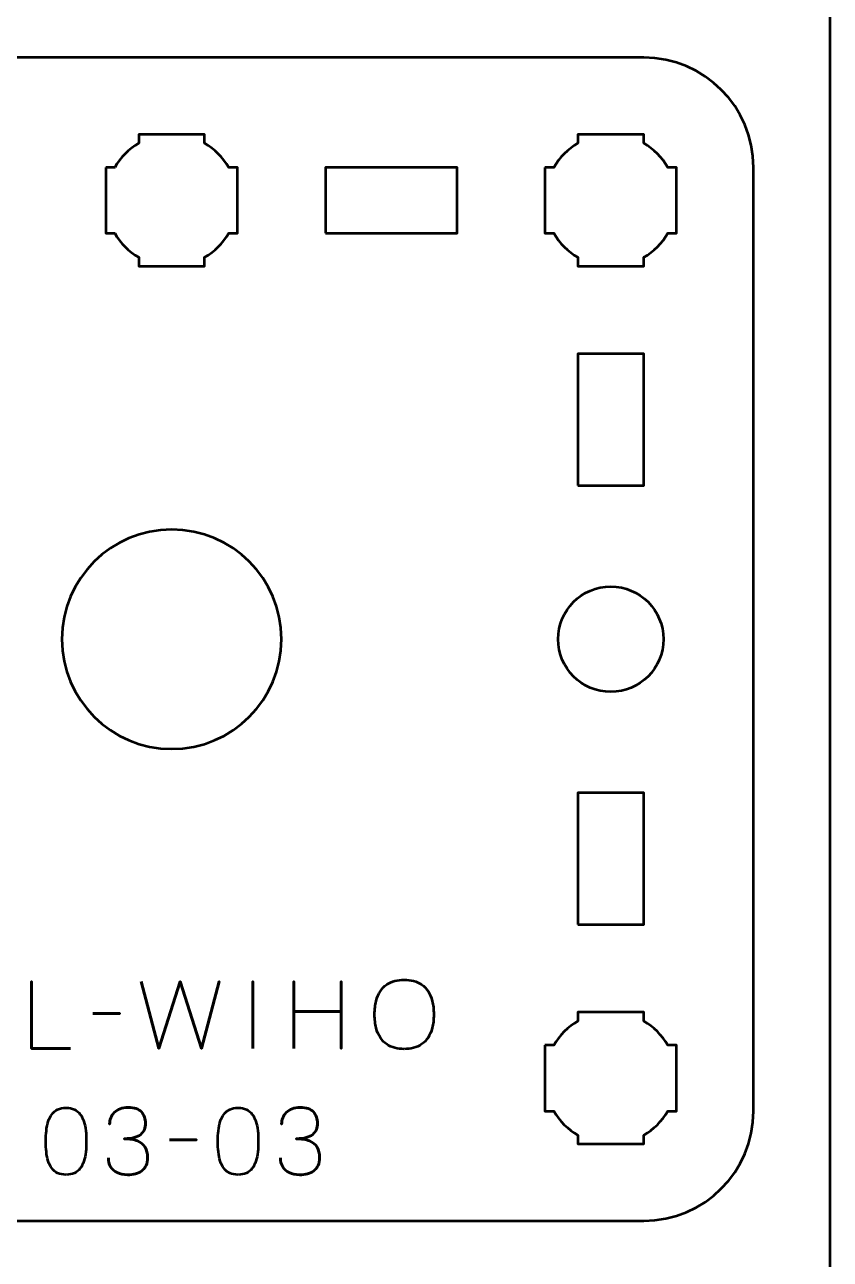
# Model space of a CAD drawing. Header units: centimetres. Extents: x -21 to 0, y -29.7 to 0.
# Drawn here: x -3.67 to 0, y -22.88 to -17.25 of the extents above; entities that cross this region are included whole.
import ezdxf

# ---------------------------------------------------------------- set-up
doc = ezdxf.new("R2010")
doc.units = ezdxf.units.CM
doc.header["$MEASUREMENT"] = 0
doc.layers.add('Layer 1', color=7, linetype='Continuous')

msp = doc.modelspace()

# ---------------------------------------------------------------- linework, layer by layer
at = {"layer": 'Layer 1', "lineweight": 53}
for points in [[(-1.15, -19.35), (-0.85, -19.35), (-0.85, -18.75), (-1.15, -18.75), (-1.15, -19.35)], [(-1.15, -21.35), (-0.85, -21.35), (-0.85, -20.75), (-1.15, -20.75), (-1.15, -21.35)]]:
    msp.add_lwpolyline(points, close=True, dxfattribs=at)
msp.add_ellipse((-1, -20.05), major_axis=(0, 0.24), ratio=1, dxfattribs=at)
at = {"layer": 'Layer 1', "color": 1, "lineweight": 53}
msp.add_open_spline([(-21.00003, -29.19995), (-21.00003, -29.19995), (-21.00003, -2.89992), (-21.00003, -2.89992), (-21.00003, -2.89992), (-21.00003, -2.81709), (-20.93286, -2.74992), (-20.85003, -2.74992), (-20.85003, -2.74992), (-20.7672, -2.74992), (-20.70003, -2.68275), (-20.70003, -2.59992), (-20.70003, -2.59992), (-20.70003, -2.51709), (-20.7672, -2.44992), (-20.85003, -2.44992), (-20.85003, -2.44992), (-20.93286, -2.44992), (-21.00003, -2.38275), (-21.00003, -2.29992), (-21.00003, -2.29992), (-21.00003, -2.21709), (-20.93286, -2.14992), (-20.85003, -2.14992), (-20.85003, -2.14992), (-20.7672, -2.14992), (-20.70003, -2.08275), (-20.70003, -1.99992), (-20.70003, -1.99992), (-20.70003, -1.91709), (-20.7672, -1.84992), (-20.85003, -1.84992), (-20.85003, -1.84992), (-20.93286, -1.84992), (-21.00003, -1.78275), (-21.00003, -1.69992), (-21.00003, -1.69992), (-21.00003, -1.61709), (-20.93286, -1.54992), (-20.85003, -1.54992), (-20.85003, -1.54992), (-20.7672, -1.54992), (-20.70003, -1.48275), (-20.70003, -1.39992), (-20.70003, -1.39992), (-20.70003, -1.31709), (-20.7672, -1.24992), (-20.85003, -1.24992), (-20.85003, -1.24992), (-20.93286, -1.24992), (-21.00003, -1.18275), (-21.00003, -1.09992), (-21.00003, -1.09992), (-21.00003, -1.09992), (-21.00003, -0.49992), (-21.00003, -0.49992), (-21.00003, -0.49992), (-21.00003, -0.22295), (-20.77694, 0.00004), (-20.49994, 0.00004), (-20.49994, 0.00004), (-20.49994, 0.00004), (-0.50008, 0.00004), (-0.50008, 0.00004), (-0.50008, 0.00004), (-0.22294, 0.00004), (0.00002, -0.22295), (0.00002, -0.49992), (0.00002, -0.49992), (0.00002, -0.49992), (0.00002, -29.19995), (0.00002, -29.19995), (0.00002, -29.19995), (0.00002, -29.47695), (-0.22294, -29.70004), (-0.50008, -29.70004), (-0.50008, -29.70004), (-0.50008, -29.70004), (-20.49994, -29.70004), (-20.49994, -29.70004), (-20.49994, -29.70004), (-20.77694, -29.70004), (-21.00003, -29.47695), (-21.00003, -29.19995)], degree=3, knots=[0, 0, 0, 0, 0.047619, 0.047619, 0.047619, 0.047619, 0.0952381, 0.0952381, 0.0952381, 0.0952381, 0.1428571, 0.1428571, 0.1428571, 0.1428571, 0.1904762, 0.1904762, 0.1904762, 0.1904762, 0.2380952, 0.2380952, 0.2380952, 0.2380952, 0.2857143, 0.2857143, 0.2857143, 0.2857143, 0.3333333, 0.3333333, 0.3333333, 0.3333333, 0.3809524, 0.3809524, 0.3809524, 0.3809524, 0.4285714, 0.4285714, 0.4285714, 0.4285714, 0.4761905, 0.4761905, 0.4761905, 0.4761905, 0.5238095, 0.5238095, 0.5238095, 0.5238095, 0.5714286, 0.5714286, 0.5714286, 0.5714286, 0.6190476, 0.6190476, 0.6190476, 0.6190476, 0.6666667, 0.6666667, 0.6666667, 0.6666667, 0.7142857, 0.7142857, 0.7142857, 0.7142857, 0.7619048, 0.7619048, 0.7619048, 0.7619048, 0.8095238, 0.8095238, 0.8095238, 0.8095238, 0.8571429, 0.8571429, 0.8571429, 0.8571429, 0.9047619, 0.9047619, 0.9047619, 0.9047619, 0.952381, 0.952381, 0.952381, 0.952381, 1, 1, 1, 1], dxfattribs=at)
at = {"layer": 'Layer 1', "color": 3, "lineweight": 53}
msp.add_open_spline([(-5.65, -22.2), (-5.65, -22.2), (-5.65, -17.9), (-5.65, -17.9), (-5.65, -17.9), (-5.65, -17.62391), (-5.42609, -17.4), (-5.15, -17.4), (-5.15, -17.4), (-5.15, -17.4), (-0.85, -17.4), (-0.85, -17.4), (-0.85, -17.4), (-0.57391, -17.4), (-0.35, -17.62391), (-0.35, -17.9), (-0.35, -17.9), (-0.35, -17.9), (-0.35, -22.2), (-0.35, -22.2), (-0.35, -22.2), (-0.35, -22.47609), (-0.57391, -22.7), (-0.85, -22.7), (-0.85, -22.7), (-0.85, -22.7), (-5.15, -22.7), (-5.15, -22.7), (-5.15, -22.7), (-5.42609, -22.7), (-5.65, -22.47609), (-5.65, -22.2)], degree=3, knots=[0, 0, 0, 0, 0.125, 0.125, 0.125, 0.125, 0.25, 0.25, 0.25, 0.25, 0.375, 0.375, 0.375, 0.375, 0.5, 0.5, 0.5, 0.5, 0.625, 0.625, 0.625, 0.625, 0.75, 0.75, 0.75, 0.75, 0.875, 0.875, 0.875, 0.875, 1, 1, 1, 1], dxfattribs=at)
at = {"layer": 'Layer 1', "lineweight": 53}
for points, knots in [([(-3.3, -17.9), (-3.3, -17.9), (-3.25985, -17.9), (-3.25985, -17.9), (-3.25985, -17.9), (-3.2335, -17.85447), (-3.19553, -17.8165), (-3.15, -17.79015), (-3.15, -17.79015), (-3.15, -17.79015), (-3.15, -17.75), (-3.15, -17.75), (-3.15, -17.75), (-3.15, -17.75), (-3, -17.75), (-3, -17.75), (-3, -17.75), (-3, -17.75), (-2.85, -17.75), (-2.85, -17.75), (-2.85, -17.75), (-2.85, -17.75), (-2.85, -17.79015), (-2.85, -17.79015), (-2.85, -17.79015), (-2.80447, -17.8165), (-2.7665, -17.85447), (-2.74015, -17.9), (-2.74015, -17.9), (-2.74015, -17.9), (-2.7, -17.9), (-2.7, -17.9), (-2.7, -17.9), (-2.7, -17.9), (-2.7, -18.05), (-2.7, -18.05), (-2.7, -18.05), (-2.7, -18.05), (-2.7, -18.2), (-2.7, -18.2), (-2.7, -18.2), (-2.7, -18.2), (-2.74015, -18.2), (-2.74015, -18.2), (-2.74015, -18.2), (-2.7665, -18.24553), (-2.80447, -18.2835), (-2.85, -18.30985), (-2.85, -18.30985), (-2.85, -18.30985), (-2.85, -18.35), (-2.85, -18.35), (-2.85, -18.35), (-2.85, -18.35), (-3, -18.35), (-3, -18.35), (-3, -18.35), (-3, -18.35), (-3.15, -18.35), (-3.15, -18.35), (-3.15, -18.35), (-3.15, -18.35), (-3.15, -18.30985), (-3.15, -18.30985), (-3.15, -18.30985), (-3.19553, -18.2835), (-3.2335, -18.24553), (-3.25985, -18.2), (-3.25985, -18.2), (-3.25985, -18.2), (-3.3, -18.2), (-3.3, -18.2), (-3.3, -18.2), (-3.3, -18.2), (-3.3, -18.05), (-3.3, -18.05), (-3.3, -18.05), (-3.3, -18.05), (-3.3, -17.9), (-3.3, -17.9)], [0, 0, 0, 0, 0.05, 0.05, 0.05, 0.05, 0.1, 0.1, 0.1, 0.1, 0.15, 0.15, 0.15, 0.15, 0.2, 0.2, 0.2, 0.2, 0.25, 0.25, 0.25, 0.25, 0.3, 0.3, 0.3, 0.3, 0.35, 0.35, 0.35, 0.35, 0.4, 0.4, 0.4, 0.4, 0.45, 0.45, 0.45, 0.45, 0.5, 0.5, 0.5, 0.5, 0.55, 0.55, 0.55, 0.55, 0.6, 0.6, 0.6, 0.6, 0.65, 0.65, 0.65, 0.65, 0.7, 0.7, 0.7, 0.7, 0.75, 0.75, 0.75, 0.75, 0.8, 0.8, 0.8, 0.8, 0.85, 0.85, 0.85, 0.85, 0.9, 0.9, 0.9, 0.9, 0.95, 0.95, 0.95, 0.95, 1, 1, 1, 1]), ([(-1.3, -17.9), (-1.3, -17.9), (-1.25985, -17.9), (-1.25985, -17.9), (-1.25985, -17.9), (-1.2335, -17.85447), (-1.19553, -17.8165), (-1.15, -17.79015), (-1.15, -17.79015), (-1.15, -17.79015), (-1.15, -17.75), (-1.15, -17.75), (-1.15, -17.75), (-1.15, -17.75), (-1, -17.75), (-1, -17.75), (-1, -17.75), (-1, -17.75), (-0.85, -17.75), (-0.85, -17.75), (-0.85, -17.75), (-0.85, -17.75), (-0.85, -17.79015), (-0.85, -17.79015), (-0.85, -17.79015), (-0.80447, -17.8165), (-0.7665, -17.85447), (-0.74015, -17.9), (-0.74015, -17.9), (-0.74015, -17.9), (-0.7, -17.9), (-0.7, -17.9), (-0.7, -17.9), (-0.7, -17.9), (-0.7, -18.05), (-0.7, -18.05), (-0.7, -18.05), (-0.7, -18.05), (-0.7, -18.2), (-0.7, -18.2), (-0.7, -18.2), (-0.7, -18.2), (-0.74015, -18.2), (-0.74015, -18.2), (-0.74015, -18.2), (-0.7665, -18.24553), (-0.80447, -18.2835), (-0.85, -18.30985), (-0.85, -18.30985), (-0.85, -18.30985), (-0.85, -18.35), (-0.85, -18.35), (-0.85, -18.35), (-0.85, -18.35), (-1, -18.35), (-1, -18.35), (-1, -18.35), (-1, -18.35), (-1.15, -18.35), (-1.15, -18.35), (-1.15, -18.35), (-1.15, -18.35), (-1.15, -18.30985), (-1.15, -18.30985), (-1.15, -18.30985), (-1.19553, -18.2835), (-1.2335, -18.24553), (-1.25985, -18.2), (-1.25985, -18.2), (-1.25985, -18.2), (-1.3, -18.2), (-1.3, -18.2), (-1.3, -18.2), (-1.3, -18.2), (-1.3, -18.05), (-1.3, -18.05), (-1.3, -18.05), (-1.3, -18.05), (-1.3, -17.9), (-1.3, -17.9)], [0, 0, 0, 0, 0.05, 0.05, 0.05, 0.05, 0.1, 0.1, 0.1, 0.1, 0.15, 0.15, 0.15, 0.15, 0.2, 0.2, 0.2, 0.2, 0.25, 0.25, 0.25, 0.25, 0.3, 0.3, 0.3, 0.3, 0.35, 0.35, 0.35, 0.35, 0.4, 0.4, 0.4, 0.4, 0.45, 0.45, 0.45, 0.45, 0.5, 0.5, 0.5, 0.5, 0.55, 0.55, 0.55, 0.55, 0.6, 0.6, 0.6, 0.6, 0.65, 0.65, 0.65, 0.65, 0.7, 0.7, 0.7, 0.7, 0.75, 0.75, 0.75, 0.75, 0.8, 0.8, 0.8, 0.8, 0.85, 0.85, 0.85, 0.85, 0.9, 0.9, 0.9, 0.9, 0.95, 0.95, 0.95, 0.95, 1, 1, 1, 1]), ([(-2.3, -18.2), (-2.3, -18.2), (-2.3, -17.9), (-2.3, -17.9), (-2.3, -17.9), (-2.3, -17.9), (-1.7, -17.9), (-1.7, -17.9), (-1.7, -17.9), (-1.7, -17.9), (-1.7, -18.2), (-1.7, -18.2), (-1.7, -18.2), (-1.7, -18.2), (-2.3, -18.2), (-2.3, -18.2)], [0, 0, 0, 0, 0.25, 0.25, 0.25, 0.25, 0.5, 0.5, 0.5, 0.5, 0.75, 0.75, 0.75, 0.75, 1, 1, 1, 1]), ([(-2.50001, -20.05), (-2.50001, -20.3261), (-2.72392, -20.55001), (-3, -20.55001), (-3, -20.55001), (-3.27611, -20.55001), (-3.50001, -20.3261), (-3.50001, -20.05), (-3.50001, -20.05), (-3.50001, -19.77391), (-3.27611, -19.55001), (-3, -19.55001), (-3, -19.55001), (-2.72392, -19.55001), (-2.50001, -19.77391), (-2.50001, -20.05)], [0, 0, 0, 0, 0.25, 0.25, 0.25, 0.25, 0.5, 0.5, 0.5, 0.5, 0.75, 0.75, 0.75, 0.75, 1, 1, 1, 1]), ([(-1.3, -21.9), (-1.3, -21.9), (-1.25985, -21.9), (-1.25985, -21.9), (-1.25985, -21.9), (-1.2335, -21.85447), (-1.19553, -21.8165), (-1.15, -21.79015), (-1.15, -21.79015), (-1.15, -21.79015), (-1.15, -21.75), (-1.15, -21.75), (-1.15, -21.75), (-1.15, -21.75), (-1, -21.75), (-1, -21.75), (-1, -21.75), (-1, -21.75), (-0.85, -21.75), (-0.85, -21.75), (-0.85, -21.75), (-0.85, -21.75), (-0.85, -21.79015), (-0.85, -21.79015), (-0.85, -21.79015), (-0.80447, -21.8165), (-0.7665, -21.85447), (-0.74015, -21.9), (-0.74015, -21.9), (-0.74015, -21.9), (-0.7, -21.9), (-0.7, -21.9), (-0.7, -21.9), (-0.7, -21.9), (-0.7, -22.05), (-0.7, -22.05), (-0.7, -22.05), (-0.7, -22.05), (-0.7, -22.2), (-0.7, -22.2), (-0.7, -22.2), (-0.7, -22.2), (-0.74015, -22.2), (-0.74015, -22.2), (-0.74015, -22.2), (-0.7665, -22.24553), (-0.80447, -22.2835), (-0.85, -22.30985), (-0.85, -22.30985), (-0.85, -22.30985), (-0.85, -22.35), (-0.85, -22.35), (-0.85, -22.35), (-0.85, -22.35), (-1, -22.35), (-1, -22.35), (-1, -22.35), (-1, -22.35), (-1.15, -22.35), (-1.15, -22.35), (-1.15, -22.35), (-1.15, -22.35), (-1.15, -22.30985), (-1.15, -22.30985), (-1.15, -22.30985), (-1.19553, -22.2835), (-1.2335, -22.24553), (-1.25985, -22.2), (-1.25985, -22.2), (-1.25985, -22.2), (-1.3, -22.2), (-1.3, -22.2), (-1.3, -22.2), (-1.3, -22.2), (-1.3, -22.05), (-1.3, -22.05), (-1.3, -22.05), (-1.3, -22.05), (-1.3, -21.9), (-1.3, -21.9)], [0, 0, 0, 0, 0.05, 0.05, 0.05, 0.05, 0.1, 0.1, 0.1, 0.1, 0.15, 0.15, 0.15, 0.15, 0.2, 0.2, 0.2, 0.2, 0.25, 0.25, 0.25, 0.25, 0.3, 0.3, 0.3, 0.3, 0.35, 0.35, 0.35, 0.35, 0.4, 0.4, 0.4, 0.4, 0.45, 0.45, 0.45, 0.45, 0.5, 0.5, 0.5, 0.5, 0.55, 0.55, 0.55, 0.55, 0.6, 0.6, 0.6, 0.6, 0.65, 0.65, 0.65, 0.65, 0.7, 0.7, 0.7, 0.7, 0.75, 0.75, 0.75, 0.75, 0.8, 0.8, 0.8, 0.8, 0.85, 0.85, 0.85, 0.85, 0.9, 0.9, 0.9, 0.9, 0.95, 0.95, 0.95, 0.95, 1, 1, 1, 1])]:
    msp.add_open_spline(points, degree=3, knots=knots, dxfattribs=at)
at = {"layer": 'Layer 1', "color": 5, "lineweight": 53}
for points, knots in [([(-1.94104, -21.91748), (-1.92615, -21.91755), (-1.91204, -21.91579), (-1.89857, -21.91233), (-1.89857, -21.91233), (-1.88516, -21.9088), (-1.87289, -21.9033), (-1.86167, -21.89568), (-1.86167, -21.89568), (-1.85045, -21.88813), (-1.84071, -21.87818), (-1.83246, -21.8659), (-1.83246, -21.8659), (-1.8242, -21.85363), (-1.81785, -21.83874), (-1.81334, -21.82124), (-1.81334, -21.82124), (-1.80875, -21.80375), (-1.80649, -21.78335), (-1.80642, -21.76), (-1.80642, -21.76), (-1.80649, -21.73665), (-1.80875, -21.71626), (-1.81334, -21.69869), (-1.81334, -21.69869), (-1.81785, -21.68112), (-1.8242, -21.66616), (-1.83246, -21.65382), (-1.83246, -21.65382), (-1.84071, -21.64147), (-1.85045, -21.63145), (-1.86167, -21.62376), (-1.86167, -21.62376), (-1.87289, -21.61607), (-1.88516, -21.6105), (-1.89857, -21.6069), (-1.89857, -21.6069), (-1.91204, -21.60337), (-1.92615, -21.60161), (-1.94104, -21.60168), (-1.94104, -21.60168), (-1.95593, -21.60161), (-1.97004, -21.60337), (-1.98352, -21.6069), (-1.98352, -21.6069), (-1.99692, -21.6105), (-2.0092, -21.61607), (-2.02042, -21.62376), (-2.02042, -21.62376), (-2.03163, -21.63145), (-2.04137, -21.64147), (-2.04963, -21.65382), (-2.04963, -21.65382), (-2.05788, -21.66616), (-2.06423, -21.68112), (-2.06875, -21.69869), (-2.06875, -21.69869), (-2.07333, -21.71626), (-2.07559, -21.73665), (-2.07566, -21.76), (-2.07566, -21.76), (-2.07559, -21.78335), (-2.07333, -21.80375), (-2.06875, -21.82124), (-2.06875, -21.82124), (-2.06423, -21.83874), (-2.05788, -21.85363), (-2.04963, -21.8659), (-2.04963, -21.8659), (-2.04137, -21.87818), (-2.03163, -21.88813), (-2.02042, -21.89568), (-2.02042, -21.89568), (-2.0092, -21.9033), (-1.99692, -21.9088), (-1.98352, -21.91233), (-1.98352, -21.91233), (-1.97004, -21.91579), (-1.95593, -21.91755), (-1.94104, -21.91748)], [0, 0, 0, 0, 0.05, 0.05, 0.05, 0.05, 0.1, 0.1, 0.1, 0.1, 0.15, 0.15, 0.15, 0.15, 0.2, 0.2, 0.2, 0.2, 0.25, 0.25, 0.25, 0.25, 0.3, 0.3, 0.3, 0.3, 0.35, 0.35, 0.35, 0.35, 0.4, 0.4, 0.4, 0.4, 0.45, 0.45, 0.45, 0.45, 0.5, 0.5, 0.5, 0.5, 0.55, 0.55, 0.55, 0.55, 0.6, 0.6, 0.6, 0.6, 0.65, 0.65, 0.65, 0.65, 0.7, 0.7, 0.7, 0.7, 0.75, 0.75, 0.75, 0.75, 0.8, 0.8, 0.8, 0.8, 0.85, 0.85, 0.85, 0.85, 0.9, 0.9, 0.9, 0.9, 0.95, 0.95, 0.95, 0.95, 1, 1, 1, 1]), ([(-1.94104, -21.91748), (-1.92615, -21.91755), (-1.91204, -21.91579), (-1.89857, -21.91233), (-1.89857, -21.91233), (-1.88516, -21.9088), (-1.87289, -21.9033), (-1.86167, -21.89568), (-1.86167, -21.89568), (-1.85045, -21.88813), (-1.84071, -21.87818), (-1.83246, -21.8659), (-1.83246, -21.8659), (-1.8242, -21.85363), (-1.81785, -21.83874), (-1.81334, -21.82124), (-1.81334, -21.82124), (-1.80875, -21.80375), (-1.80649, -21.78335), (-1.80642, -21.76), (-1.80642, -21.76), (-1.80649, -21.73665), (-1.80875, -21.71626), (-1.81334, -21.69869), (-1.81334, -21.69869), (-1.81785, -21.68112), (-1.8242, -21.66616), (-1.83246, -21.65382), (-1.83246, -21.65382), (-1.84071, -21.64147), (-1.85045, -21.63145), (-1.86167, -21.62376), (-1.86167, -21.62376), (-1.87289, -21.61607), (-1.88516, -21.6105), (-1.89857, -21.6069), (-1.89857, -21.6069), (-1.91204, -21.60337), (-1.92615, -21.60161), (-1.94104, -21.60168), (-1.94104, -21.60168), (-1.95593, -21.60161), (-1.97004, -21.60337), (-1.98352, -21.6069), (-1.98352, -21.6069), (-1.99692, -21.6105), (-2.0092, -21.61607), (-2.02042, -21.62376), (-2.02042, -21.62376), (-2.03163, -21.63145), (-2.04137, -21.64147), (-2.04963, -21.65382), (-2.04963, -21.65382), (-2.05788, -21.66616), (-2.06423, -21.68112), (-2.06875, -21.69869), (-2.06875, -21.69869), (-2.07333, -21.71626), (-2.07559, -21.73665), (-2.07566, -21.76), (-2.07566, -21.76), (-2.07559, -21.78335), (-2.07333, -21.80375), (-2.06875, -21.82124), (-2.06875, -21.82124), (-2.06423, -21.83874), (-2.05788, -21.85363), (-2.04963, -21.8659), (-2.04963, -21.8659), (-2.04137, -21.87818), (-2.03163, -21.88813), (-2.02042, -21.89568), (-2.02042, -21.89568), (-2.0092, -21.9033), (-1.99692, -21.9088), (-1.98352, -21.91233), (-1.98352, -21.91233), (-1.97004, -21.91579), (-1.95593, -21.91755), (-1.94104, -21.91748)], [0, 0, 0, 0, 0.05, 0.05, 0.05, 0.05, 0.1, 0.1, 0.1, 0.1, 0.15, 0.15, 0.15, 0.15, 0.2, 0.2, 0.2, 0.2, 0.25, 0.25, 0.25, 0.25, 0.3, 0.3, 0.3, 0.3, 0.35, 0.35, 0.35, 0.35, 0.4, 0.4, 0.4, 0.4, 0.45, 0.45, 0.45, 0.45, 0.5, 0.5, 0.5, 0.5, 0.55, 0.55, 0.55, 0.55, 0.6, 0.6, 0.6, 0.6, 0.65, 0.65, 0.65, 0.65, 0.7, 0.7, 0.7, 0.7, 0.75, 0.75, 0.75, 0.75, 0.8, 0.8, 0.8, 0.8, 0.85, 0.85, 0.85, 0.85, 0.9, 0.9, 0.9, 0.9, 0.95, 0.95, 0.95, 0.95, 1, 1, 1, 1]), ([(-3.46122, -21.91494), (-3.46122, -21.91494), (-3.63944, -21.91494), (-3.63944, -21.91494), (-3.63944, -21.91494), (-3.63944, -21.91494), (-3.63944, -21.60972), (-3.63944, -21.60972), (-3.63944, -21.60972), (-3.63944, -21.60972), (-3.63944, -21.91494), (-3.63944, -21.91494), (-3.63944, -21.91494), (-3.63944, -21.91494), (-3.46122, -21.91494), (-3.46122, -21.91494)], [0, 0, 0, 0, 0.25, 0.25, 0.25, 0.25, 0.5, 0.5, 0.5, 0.5, 0.75, 0.75, 0.75, 0.75, 1, 1, 1, 1]), ([(-3.13907, -21.60972), (-3.13907, -21.60972), (-3.05864, -21.91494), (-3.05864, -21.91494), (-3.05864, -21.91494), (-3.05864, -21.91494), (-2.9617, -21.60972), (-2.9617, -21.60972), (-2.9617, -21.60972), (-2.9617, -21.60972), (-2.86475, -21.91494), (-2.86475, -21.91494), (-2.86475, -21.91494), (-2.86475, -21.91494), (-2.78432, -21.60972), (-2.78432, -21.60972), (-2.78432, -21.60972), (-2.78432, -21.60972), (-2.86475, -21.91494), (-2.86475, -21.91494), (-2.86475, -21.91494), (-2.86475, -21.91494), (-2.9617, -21.60972), (-2.9617, -21.60972), (-2.9617, -21.60972), (-2.9617, -21.60972), (-3.05864, -21.91494), (-3.05864, -21.91494), (-3.05864, -21.91494), (-3.05864, -21.91494), (-3.13907, -21.60972), (-3.13907, -21.60972)], [0, 0, 0, 0, 0.125, 0.125, 0.125, 0.125, 0.25, 0.25, 0.25, 0.25, 0.375, 0.375, 0.375, 0.375, 0.5, 0.5, 0.5, 0.5, 0.625, 0.625, 0.625, 0.625, 0.75, 0.75, 0.75, 0.75, 0.875, 0.875, 0.875, 0.875, 1, 1, 1, 1]), ([(-2.6298, -21.91494), (-2.6298, -21.91494), (-2.6298, -21.60972), (-2.6298, -21.60972), (-2.6298, -21.60972), (-2.6298, -21.60972), (-2.6298, -21.91494), (-2.6298, -21.91494)], [0, 0, 0, 0, 0.5, 0.5, 0.5, 0.5, 1, 1, 1, 1]), ([(-2.44311, -21.91494), (-2.44311, -21.91494), (-2.44311, -21.74603), (-2.44311, -21.74603), (-2.44311, -21.74603), (-2.44311, -21.74603), (-2.22764, -21.74603), (-2.22764, -21.74603), (-2.22764, -21.74603), (-2.22764, -21.74603), (-2.22764, -21.91494), (-2.22764, -21.91494), (-2.22764, -21.91494), (-2.22764, -21.91494), (-2.22764, -21.61014), (-2.22764, -21.61014), (-2.22764, -21.61014), (-2.22764, -21.61014), (-2.22764, -21.74603), (-2.22764, -21.74603), (-2.22764, -21.74603), (-2.22764, -21.74603), (-2.44311, -21.74603), (-2.44311, -21.74603), (-2.44311, -21.74603), (-2.44311, -21.74603), (-2.44311, -21.61014), (-2.44311, -21.61014), (-2.44311, -21.61014), (-2.44311, -21.61014), (-2.44311, -21.91494), (-2.44311, -21.91494)], [0, 0, 0, 0, 0.125, 0.125, 0.125, 0.125, 0.25, 0.25, 0.25, 0.25, 0.375, 0.375, 0.375, 0.375, 0.5, 0.5, 0.5, 0.5, 0.625, 0.625, 0.625, 0.625, 0.75, 0.75, 0.75, 0.75, 0.875, 0.875, 0.875, 0.875, 1, 1, 1, 1]), ([(-3.3592, -21.75534), (-3.3592, -21.75534), (-3.23601, -21.75534), (-3.23601, -21.75534), (-3.23601, -21.75534), (-3.23601, -21.75534), (-3.3592, -21.75534), (-3.3592, -21.75534)], [0, 0, 0, 0, 0.5, 0.5, 0.5, 0.5, 1, 1, 1, 1]), ([(-3.48132, -22.49025), (-3.46651, -22.49018), (-3.45374, -22.48757), (-3.44308, -22.48249), (-3.44308, -22.48249), (-3.4325, -22.47741), (-3.42368, -22.47014), (-3.41663, -22.4609), (-3.41663, -22.4609), (-3.40964, -22.45159), (-3.40414, -22.44058), (-3.40005, -22.42788), (-3.40005, -22.42788), (-3.39602, -22.41518), (-3.39313, -22.40128), (-3.39151, -22.38604), (-3.39151, -22.38604), (-3.38981, -22.3708), (-3.38897, -22.35478), (-3.38904, -22.33785), (-3.38904, -22.33785), (-3.38897, -22.32099), (-3.38981, -22.30497), (-3.39151, -22.2898), (-3.39151, -22.2898), (-3.39313, -22.27463), (-3.39602, -22.26066), (-3.40005, -22.24796), (-3.40005, -22.24796), (-3.40414, -22.23533), (-3.40964, -22.22433), (-3.41663, -22.21494), (-3.41663, -22.21494), (-3.42368, -22.20563), (-3.4325, -22.19836), (-3.44308, -22.19328), (-3.44308, -22.19328), (-3.45374, -22.18813), (-3.46651, -22.18552), (-3.48132, -22.18545), (-3.48132, -22.18545), (-3.49614, -22.18552), (-3.50891, -22.18813), (-3.51957, -22.19328), (-3.51957, -22.19328), (-3.53015, -22.19836), (-3.53897, -22.20563), (-3.54602, -22.21494), (-3.54602, -22.21494), (-3.55301, -22.22433), (-3.55851, -22.23533), (-3.5626, -22.24796), (-3.5626, -22.24796), (-3.56663, -22.26066), (-3.56952, -22.27463), (-3.57114, -22.2898), (-3.57114, -22.2898), (-3.57283, -22.30497), (-3.57368, -22.32099), (-3.57361, -22.33785), (-3.57361, -22.33785), (-3.57368, -22.35478), (-3.57283, -22.3708), (-3.57114, -22.38604), (-3.57114, -22.38604), (-3.56952, -22.40128), (-3.56663, -22.41518), (-3.5626, -22.42788), (-3.5626, -22.42788), (-3.55851, -22.44058), (-3.55301, -22.45159), (-3.54602, -22.4609), (-3.54602, -22.4609), (-3.53897, -22.47014), (-3.53015, -22.47741), (-3.51957, -22.48249), (-3.51957, -22.48249), (-3.50891, -22.48757), (-3.49614, -22.49018), (-3.48132, -22.49025)], [0, 0, 0, 0, 0.05, 0.05, 0.05, 0.05, 0.1, 0.1, 0.1, 0.1, 0.15, 0.15, 0.15, 0.15, 0.2, 0.2, 0.2, 0.2, 0.25, 0.25, 0.25, 0.25, 0.3, 0.3, 0.3, 0.3, 0.35, 0.35, 0.35, 0.35, 0.4, 0.4, 0.4, 0.4, 0.45, 0.45, 0.45, 0.45, 0.5, 0.5, 0.5, 0.5, 0.55, 0.55, 0.55, 0.55, 0.6, 0.6, 0.6, 0.6, 0.65, 0.65, 0.65, 0.65, 0.7, 0.7, 0.7, 0.7, 0.75, 0.75, 0.75, 0.75, 0.8, 0.8, 0.8, 0.8, 0.85, 0.85, 0.85, 0.85, 0.9, 0.9, 0.9, 0.9, 0.95, 0.95, 0.95, 0.95, 1, 1, 1, 1]), ([(-3.48132, -22.49025), (-3.46651, -22.49018), (-3.45374, -22.48757), (-3.44308, -22.48249), (-3.44308, -22.48249), (-3.4325, -22.47741), (-3.42368, -22.47014), (-3.41663, -22.4609), (-3.41663, -22.4609), (-3.40964, -22.45159), (-3.40414, -22.44058), (-3.40005, -22.42788), (-3.40005, -22.42788), (-3.39602, -22.41518), (-3.39313, -22.40128), (-3.39151, -22.38604), (-3.39151, -22.38604), (-3.38981, -22.3708), (-3.38897, -22.35478), (-3.38904, -22.33785), (-3.38904, -22.33785), (-3.38897, -22.32099), (-3.38981, -22.30497), (-3.39151, -22.2898), (-3.39151, -22.2898), (-3.39313, -22.27463), (-3.39602, -22.26066), (-3.40005, -22.24796), (-3.40005, -22.24796), (-3.40414, -22.23533), (-3.40964, -22.22433), (-3.41663, -22.21494), (-3.41663, -22.21494), (-3.42368, -22.20563), (-3.4325, -22.19836), (-3.44308, -22.19328), (-3.44308, -22.19328), (-3.45374, -22.18813), (-3.46651, -22.18552), (-3.48132, -22.18545), (-3.48132, -22.18545), (-3.49614, -22.18552), (-3.50891, -22.18813), (-3.51957, -22.19328), (-3.51957, -22.19328), (-3.53015, -22.19836), (-3.53897, -22.20563), (-3.54602, -22.21494), (-3.54602, -22.21494), (-3.55301, -22.22433), (-3.55851, -22.23533), (-3.5626, -22.24796), (-3.5626, -22.24796), (-3.56663, -22.26066), (-3.56952, -22.27463), (-3.57114, -22.2898), (-3.57114, -22.2898), (-3.57283, -22.30497), (-3.57368, -22.32099), (-3.57361, -22.33785), (-3.57361, -22.33785), (-3.57368, -22.35478), (-3.57283, -22.3708), (-3.57114, -22.38604), (-3.57114, -22.38604), (-3.56952, -22.40128), (-3.56663, -22.41518), (-3.5626, -22.42788), (-3.5626, -22.42788), (-3.55851, -22.44058), (-3.55301, -22.45159), (-3.54602, -22.4609), (-3.54602, -22.4609), (-3.53897, -22.47014), (-3.53015, -22.47741), (-3.51957, -22.48249), (-3.51957, -22.48249), (-3.50891, -22.48757), (-3.49614, -22.49018), (-3.48132, -22.49025)], [0, 0, 0, 0, 0.05, 0.05, 0.05, 0.05, 0.1, 0.1, 0.1, 0.1, 0.15, 0.15, 0.15, 0.15, 0.2, 0.2, 0.2, 0.2, 0.25, 0.25, 0.25, 0.25, 0.3, 0.3, 0.3, 0.3, 0.35, 0.35, 0.35, 0.35, 0.4, 0.4, 0.4, 0.4, 0.45, 0.45, 0.45, 0.45, 0.5, 0.5, 0.5, 0.5, 0.55, 0.55, 0.55, 0.55, 0.6, 0.6, 0.6, 0.6, 0.65, 0.65, 0.65, 0.65, 0.7, 0.7, 0.7, 0.7, 0.75, 0.75, 0.75, 0.75, 0.8, 0.8, 0.8, 0.8, 0.85, 0.85, 0.85, 0.85, 0.9, 0.9, 0.9, 0.9, 0.95, 0.95, 0.95, 0.95, 1, 1, 1, 1]), ([(-3.28871, -22.41363), (-3.28864, -22.42887), (-3.28511, -22.44213), (-3.27813, -22.45363), (-3.27813, -22.45363), (-3.27114, -22.46506), (-3.26119, -22.47402), (-3.24821, -22.48044), (-3.24821, -22.48044), (-3.23523, -22.48686), (-3.21964, -22.49011), (-3.2015, -22.49025), (-3.2015, -22.49025), (-3.18789, -22.49025), (-3.17554, -22.48884), (-3.16432, -22.48588), (-3.16432, -22.48588), (-3.15317, -22.48291), (-3.14358, -22.47833), (-3.13546, -22.47205), (-3.13546, -22.47205), (-3.12735, -22.46577), (-3.12114, -22.45765), (-3.1167, -22.44778), (-3.1167, -22.44778), (-3.11232, -22.43783), (-3.11014, -22.4259), (-3.11007, -22.41193), (-3.11007, -22.41193), (-3.10999, -22.39331), (-3.1138, -22.37757), (-3.12135, -22.3648), (-3.12135, -22.3648), (-3.1289, -22.35203), (-3.14062, -22.34244), (-3.15635, -22.33588), (-3.15635, -22.33588), (-3.17208, -22.32931), (-3.19226, -22.326), (-3.21674, -22.326), (-3.21674, -22.326), (-3.19847, -22.32607), (-3.18316, -22.32438), (-3.17067, -22.32092), (-3.17067, -22.32092), (-3.15825, -22.31746), (-3.14831, -22.31259), (-3.14083, -22.30624), (-3.14083, -22.30624), (-3.13335, -22.29996), (-3.12792, -22.29248), (-3.12467, -22.28388), (-3.12467, -22.28388), (-3.12135, -22.27534), (-3.11973, -22.26596), (-3.1198, -22.25573), (-3.1198, -22.25573), (-3.11973, -22.24549), (-3.12114, -22.23604), (-3.12396, -22.22729), (-3.12396, -22.22729), (-3.12672, -22.21854), (-3.13123, -22.21085), (-3.13737, -22.20429), (-3.13737, -22.20429), (-3.14351, -22.19773), (-3.15162, -22.19258), (-3.16157, -22.18891), (-3.16157, -22.18891), (-3.17159, -22.18524), (-3.1838, -22.18341), (-3.19812, -22.18334), (-3.19812, -22.18334), (-3.21237, -22.18341), (-3.22486, -22.18552), (-3.23544, -22.18962), (-3.23544, -22.18962), (-3.2461, -22.19371), (-3.25484, -22.19928), (-3.2619, -22.20641), (-3.2619, -22.20641), (-3.26888, -22.21353), (-3.27411, -22.22165), (-3.27756, -22.23082), (-3.27756, -22.23082), (-3.28109, -22.23999), (-3.28278, -22.24973), (-3.28278, -22.25996), (-3.28278, -22.25996), (-3.28278, -22.24973), (-3.28109, -22.23999), (-3.27756, -22.23082), (-3.27756, -22.23082), (-3.27411, -22.22165), (-3.26888, -22.21353), (-3.2619, -22.20641), (-3.2619, -22.20641), (-3.25484, -22.19928), (-3.2461, -22.19371), (-3.23544, -22.18962), (-3.23544, -22.18962), (-3.22486, -22.18552), (-3.21237, -22.18341), (-3.19812, -22.18334), (-3.19812, -22.18334), (-3.1838, -22.18341), (-3.17159, -22.18524), (-3.16157, -22.18891), (-3.16157, -22.18891), (-3.15162, -22.19258), (-3.14351, -22.19773), (-3.13737, -22.20429), (-3.13737, -22.20429), (-3.13123, -22.21085), (-3.12672, -22.21854), (-3.12396, -22.22729), (-3.12396, -22.22729), (-3.12114, -22.23604), (-3.11973, -22.24549), (-3.1198, -22.25573), (-3.1198, -22.25573), (-3.11973, -22.26596), (-3.12135, -22.27534), (-3.12467, -22.28388), (-3.12467, -22.28388), (-3.12792, -22.29248), (-3.13335, -22.29996), (-3.14083, -22.30624), (-3.14083, -22.30624), (-3.14831, -22.31259), (-3.15825, -22.31746), (-3.17067, -22.32092), (-3.17067, -22.32092), (-3.18316, -22.32438), (-3.19847, -22.32607), (-3.21674, -22.326), (-3.21674, -22.326), (-3.19226, -22.326), (-3.17208, -22.32931), (-3.15635, -22.33588), (-3.15635, -22.33588), (-3.14062, -22.34244), (-3.1289, -22.35203), (-3.12135, -22.3648), (-3.12135, -22.3648), (-3.1138, -22.37757), (-3.10999, -22.39331), (-3.11007, -22.41193), (-3.11007, -22.41193), (-3.11014, -22.4259), (-3.11232, -22.43783), (-3.1167, -22.44778), (-3.1167, -22.44778), (-3.12114, -22.45765), (-3.12735, -22.46577), (-3.13546, -22.47205), (-3.13546, -22.47205), (-3.14358, -22.47833), (-3.15317, -22.48291), (-3.16432, -22.48588), (-3.16432, -22.48588), (-3.17554, -22.48884), (-3.18789, -22.49025), (-3.2015, -22.49025), (-3.2015, -22.49025), (-3.21964, -22.49011), (-3.23523, -22.48686), (-3.24821, -22.48044), (-3.24821, -22.48044), (-3.26119, -22.47402), (-3.27114, -22.46506), (-3.27813, -22.45363), (-3.27813, -22.45363), (-3.28511, -22.44213), (-3.28864, -22.42887), (-3.28871, -22.41363)], [0, 0, 0, 0, 0.0227273, 0.0227273, 0.0227273, 0.0227273, 0.0454545, 0.0454545, 0.0454545, 0.0454545, 0.0681818, 0.0681818, 0.0681818, 0.0681818, 0.0909091, 0.0909091, 0.0909091, 0.0909091, 0.1136364, 0.1136364, 0.1136364, 0.1136364, 0.1363636, 0.1363636, 0.1363636, 0.1363636, 0.1590909, 0.1590909, 0.1590909, 0.1590909, 0.1818182, 0.1818182, 0.1818182, 0.1818182, 0.2045455, 0.2045455, 0.2045455, 0.2045455, 0.2272727, 0.2272727, 0.2272727, 0.2272727, 0.25, 0.25, 0.25, 0.25, 0.2727273, 0.2727273, 0.2727273, 0.2727273, 0.2954545, 0.2954545, 0.2954545, 0.2954545, 0.3181818, 0.3181818, 0.3181818, 0.3181818, 0.3409091, 0.3409091, 0.3409091, 0.3409091, 0.3636364, 0.3636364, 0.3636364, 0.3636364, 0.3863636, 0.3863636, 0.3863636, 0.3863636, 0.4090909, 0.4090909, 0.4090909, 0.4090909, 0.4318182, 0.4318182, 0.4318182, 0.4318182, 0.4545455, 0.4545455, 0.4545455, 0.4545455, 0.4772727, 0.4772727, 0.4772727, 0.4772727, 0.5, 0.5, 0.5, 0.5, 0.5227273, 0.5227273, 0.5227273, 0.5227273, 0.5454545, 0.5454545, 0.5454545, 0.5454545, 0.5681818, 0.5681818, 0.5681818, 0.5681818, 0.5909091, 0.5909091, 0.5909091, 0.5909091, 0.6136364, 0.6136364, 0.6136364, 0.6136364, 0.6363636, 0.6363636, 0.6363636, 0.6363636, 0.6590909, 0.6590909, 0.6590909, 0.6590909, 0.6818182, 0.6818182, 0.6818182, 0.6818182, 0.7045455, 0.7045455, 0.7045455, 0.7045455, 0.7272727, 0.7272727, 0.7272727, 0.7272727, 0.75, 0.75, 0.75, 0.75, 0.7727273, 0.7727273, 0.7727273, 0.7727273, 0.7954545, 0.7954545, 0.7954545, 0.7954545, 0.8181818, 0.8181818, 0.8181818, 0.8181818, 0.8409091, 0.8409091, 0.8409091, 0.8409091, 0.8636364, 0.8636364, 0.8636364, 0.8636364, 0.8863636, 0.8863636, 0.8863636, 0.8863636, 0.9090909, 0.9090909, 0.9090909, 0.9090909, 0.9318182, 0.9318182, 0.9318182, 0.9318182, 0.9545455, 0.9545455, 0.9545455, 0.9545455, 0.9772727, 0.9772727, 0.9772727, 0.9772727, 1, 1, 1, 1]), ([(-2.69774, -22.49025), (-2.68293, -22.49018), (-2.67016, -22.48757), (-2.6595, -22.48249), (-2.6595, -22.48249), (-2.64892, -22.47741), (-2.6401, -22.47014), (-2.63305, -22.4609), (-2.63305, -22.4609), (-2.62606, -22.45159), (-2.62056, -22.44058), (-2.61647, -22.42788), (-2.61647, -22.42788), (-2.61244, -22.41518), (-2.60955, -22.40128), (-2.60793, -22.38604), (-2.60793, -22.38604), (-2.60623, -22.3708), (-2.60539, -22.35478), (-2.60546, -22.33785), (-2.60546, -22.33785), (-2.60539, -22.32099), (-2.60623, -22.30497), (-2.60793, -22.2898), (-2.60793, -22.2898), (-2.60955, -22.27463), (-2.61244, -22.26066), (-2.61647, -22.24796), (-2.61647, -22.24796), (-2.62056, -22.23533), (-2.62606, -22.22433), (-2.63305, -22.21494), (-2.63305, -22.21494), (-2.6401, -22.20563), (-2.64892, -22.19836), (-2.6595, -22.19328), (-2.6595, -22.19328), (-2.67016, -22.18813), (-2.68293, -22.18552), (-2.69774, -22.18545), (-2.69774, -22.18545), (-2.71256, -22.18552), (-2.72533, -22.18813), (-2.73599, -22.19328), (-2.73599, -22.19328), (-2.74657, -22.19836), (-2.75539, -22.20563), (-2.76244, -22.21494), (-2.76244, -22.21494), (-2.76943, -22.22433), (-2.77493, -22.23533), (-2.77902, -22.24796), (-2.77902, -22.24796), (-2.78305, -22.26066), (-2.78594, -22.27463), (-2.78756, -22.2898), (-2.78756, -22.2898), (-2.78925, -22.30497), (-2.7901, -22.32099), (-2.79003, -22.33785), (-2.79003, -22.33785), (-2.7901, -22.35478), (-2.78925, -22.3708), (-2.78756, -22.38604), (-2.78756, -22.38604), (-2.78594, -22.40128), (-2.78305, -22.41518), (-2.77902, -22.42788), (-2.77902, -22.42788), (-2.77493, -22.44058), (-2.76943, -22.45159), (-2.76244, -22.4609), (-2.76244, -22.4609), (-2.75539, -22.47014), (-2.74657, -22.47741), (-2.73599, -22.48249), (-2.73599, -22.48249), (-2.72533, -22.48757), (-2.71256, -22.49018), (-2.69774, -22.49025)], [0, 0, 0, 0, 0.05, 0.05, 0.05, 0.05, 0.1, 0.1, 0.1, 0.1, 0.15, 0.15, 0.15, 0.15, 0.2, 0.2, 0.2, 0.2, 0.25, 0.25, 0.25, 0.25, 0.3, 0.3, 0.3, 0.3, 0.35, 0.35, 0.35, 0.35, 0.4, 0.4, 0.4, 0.4, 0.45, 0.45, 0.45, 0.45, 0.5, 0.5, 0.5, 0.5, 0.55, 0.55, 0.55, 0.55, 0.6, 0.6, 0.6, 0.6, 0.65, 0.65, 0.65, 0.65, 0.7, 0.7, 0.7, 0.7, 0.75, 0.75, 0.75, 0.75, 0.8, 0.8, 0.8, 0.8, 0.85, 0.85, 0.85, 0.85, 0.9, 0.9, 0.9, 0.9, 0.95, 0.95, 0.95, 0.95, 1, 1, 1, 1]), ([(-2.69774, -22.49025), (-2.68293, -22.49018), (-2.67016, -22.48757), (-2.6595, -22.48249), (-2.6595, -22.48249), (-2.64892, -22.47741), (-2.6401, -22.47014), (-2.63305, -22.4609), (-2.63305, -22.4609), (-2.62606, -22.45159), (-2.62056, -22.44058), (-2.61647, -22.42788), (-2.61647, -22.42788), (-2.61244, -22.41518), (-2.60955, -22.40128), (-2.60793, -22.38604), (-2.60793, -22.38604), (-2.60623, -22.3708), (-2.60539, -22.35478), (-2.60546, -22.33785), (-2.60546, -22.33785), (-2.60539, -22.32099), (-2.60623, -22.30497), (-2.60793, -22.2898), (-2.60793, -22.2898), (-2.60955, -22.27463), (-2.61244, -22.26066), (-2.61647, -22.24796), (-2.61647, -22.24796), (-2.62056, -22.23533), (-2.62606, -22.22433), (-2.63305, -22.21494), (-2.63305, -22.21494), (-2.6401, -22.20563), (-2.64892, -22.19836), (-2.6595, -22.19328), (-2.6595, -22.19328), (-2.67016, -22.18813), (-2.68293, -22.18552), (-2.69774, -22.18545), (-2.69774, -22.18545), (-2.71256, -22.18552), (-2.72533, -22.18813), (-2.73599, -22.19328), (-2.73599, -22.19328), (-2.74657, -22.19836), (-2.75539, -22.20563), (-2.76244, -22.21494), (-2.76244, -22.21494), (-2.76943, -22.22433), (-2.77493, -22.23533), (-2.77902, -22.24796), (-2.77902, -22.24796), (-2.78305, -22.26066), (-2.78594, -22.27463), (-2.78756, -22.2898), (-2.78756, -22.2898), (-2.78925, -22.30497), (-2.7901, -22.32099), (-2.79003, -22.33785), (-2.79003, -22.33785), (-2.7901, -22.35478), (-2.78925, -22.3708), (-2.78756, -22.38604), (-2.78756, -22.38604), (-2.78594, -22.40128), (-2.78305, -22.41518), (-2.77902, -22.42788), (-2.77902, -22.42788), (-2.77493, -22.44058), (-2.76943, -22.45159), (-2.76244, -22.4609), (-2.76244, -22.4609), (-2.75539, -22.47014), (-2.74657, -22.47741), (-2.73599, -22.48249), (-2.73599, -22.48249), (-2.72533, -22.48757), (-2.71256, -22.49018), (-2.69774, -22.49025)], [0, 0, 0, 0, 0.05, 0.05, 0.05, 0.05, 0.1, 0.1, 0.1, 0.1, 0.15, 0.15, 0.15, 0.15, 0.2, 0.2, 0.2, 0.2, 0.25, 0.25, 0.25, 0.25, 0.3, 0.3, 0.3, 0.3, 0.35, 0.35, 0.35, 0.35, 0.4, 0.4, 0.4, 0.4, 0.45, 0.45, 0.45, 0.45, 0.5, 0.5, 0.5, 0.5, 0.55, 0.55, 0.55, 0.55, 0.6, 0.6, 0.6, 0.6, 0.65, 0.65, 0.65, 0.65, 0.7, 0.7, 0.7, 0.7, 0.75, 0.75, 0.75, 0.75, 0.8, 0.8, 0.8, 0.8, 0.85, 0.85, 0.85, 0.85, 0.9, 0.9, 0.9, 0.9, 0.95, 0.95, 0.95, 0.95, 1, 1, 1, 1]), ([(-2.50513, -22.41363), (-2.50506, -22.42887), (-2.50153, -22.44213), (-2.49455, -22.45363), (-2.49455, -22.45363), (-2.48756, -22.46506), (-2.47761, -22.47402), (-2.46463, -22.48044), (-2.46463, -22.48044), (-2.45165, -22.48686), (-2.43606, -22.49011), (-2.41792, -22.49025), (-2.41792, -22.49025), (-2.40431, -22.49025), (-2.39196, -22.48884), (-2.38074, -22.48588), (-2.38074, -22.48588), (-2.36959, -22.48291), (-2.36, -22.47833), (-2.35188, -22.47205), (-2.35188, -22.47205), (-2.34377, -22.46577), (-2.33756, -22.45765), (-2.33312, -22.44778), (-2.33312, -22.44778), (-2.32874, -22.43783), (-2.32656, -22.4259), (-2.32649, -22.41193), (-2.32649, -22.41193), (-2.32641, -22.39331), (-2.33022, -22.37757), (-2.33777, -22.3648), (-2.33777, -22.3648), (-2.34532, -22.35203), (-2.35704, -22.34244), (-2.37277, -22.33588), (-2.37277, -22.33588), (-2.3885, -22.32931), (-2.40868, -22.326), (-2.43316, -22.326), (-2.43316, -22.326), (-2.41489, -22.32607), (-2.39958, -22.32438), (-2.38709, -22.32092), (-2.38709, -22.32092), (-2.37467, -22.31746), (-2.36473, -22.31259), (-2.35725, -22.30624), (-2.35725, -22.30624), (-2.34977, -22.29996), (-2.34434, -22.29248), (-2.34109, -22.28388), (-2.34109, -22.28388), (-2.33777, -22.27534), (-2.33615, -22.26596), (-2.33622, -22.25573), (-2.33622, -22.25573), (-2.33615, -22.24549), (-2.33756, -22.23604), (-2.34038, -22.22729), (-2.34038, -22.22729), (-2.34314, -22.21854), (-2.34765, -22.21085), (-2.35379, -22.20429), (-2.35379, -22.20429), (-2.35993, -22.19773), (-2.36804, -22.19258), (-2.37799, -22.18891), (-2.37799, -22.18891), (-2.38801, -22.18524), (-2.40022, -22.18341), (-2.41454, -22.18334), (-2.41454, -22.18334), (-2.42879, -22.18341), (-2.44128, -22.18552), (-2.45186, -22.18962), (-2.45186, -22.18962), (-2.46252, -22.19371), (-2.47126, -22.19928), (-2.47832, -22.20641), (-2.47832, -22.20641), (-2.4853, -22.21353), (-2.49053, -22.22165), (-2.49398, -22.23082), (-2.49398, -22.23082), (-2.49751, -22.23999), (-2.4992, -22.24973), (-2.4992, -22.25996), (-2.4992, -22.25996), (-2.4992, -22.24973), (-2.49751, -22.23999), (-2.49398, -22.23082), (-2.49398, -22.23082), (-2.49053, -22.22165), (-2.4853, -22.21353), (-2.47832, -22.20641), (-2.47832, -22.20641), (-2.47126, -22.19928), (-2.46252, -22.19371), (-2.45186, -22.18962), (-2.45186, -22.18962), (-2.44128, -22.18552), (-2.42879, -22.18341), (-2.41454, -22.18334), (-2.41454, -22.18334), (-2.40022, -22.18341), (-2.38801, -22.18524), (-2.37799, -22.18891), (-2.37799, -22.18891), (-2.36804, -22.19258), (-2.35993, -22.19773), (-2.35379, -22.20429), (-2.35379, -22.20429), (-2.34765, -22.21085), (-2.34314, -22.21854), (-2.34038, -22.22729), (-2.34038, -22.22729), (-2.33756, -22.23604), (-2.33615, -22.24549), (-2.33622, -22.25573), (-2.33622, -22.25573), (-2.33615, -22.26596), (-2.33777, -22.27534), (-2.34109, -22.28388), (-2.34109, -22.28388), (-2.34434, -22.29248), (-2.34977, -22.29996), (-2.35725, -22.30624), (-2.35725, -22.30624), (-2.36473, -22.31259), (-2.37467, -22.31746), (-2.38709, -22.32092), (-2.38709, -22.32092), (-2.39958, -22.32438), (-2.41489, -22.32607), (-2.43316, -22.326), (-2.43316, -22.326), (-2.40868, -22.326), (-2.3885, -22.32931), (-2.37277, -22.33588), (-2.37277, -22.33588), (-2.35704, -22.34244), (-2.34532, -22.35203), (-2.33777, -22.3648), (-2.33777, -22.3648), (-2.33022, -22.37757), (-2.32641, -22.39331), (-2.32649, -22.41193), (-2.32649, -22.41193), (-2.32656, -22.4259), (-2.32874, -22.43783), (-2.33312, -22.44778), (-2.33312, -22.44778), (-2.33756, -22.45765), (-2.34377, -22.46577), (-2.35188, -22.47205), (-2.35188, -22.47205), (-2.36, -22.47833), (-2.36959, -22.48291), (-2.38074, -22.48588), (-2.38074, -22.48588), (-2.39196, -22.48884), (-2.40431, -22.49025), (-2.41792, -22.49025), (-2.41792, -22.49025), (-2.43606, -22.49011), (-2.45165, -22.48686), (-2.46463, -22.48044), (-2.46463, -22.48044), (-2.47761, -22.47402), (-2.48756, -22.46506), (-2.49455, -22.45363), (-2.49455, -22.45363), (-2.50153, -22.44213), (-2.50506, -22.42887), (-2.50513, -22.41363)], [0, 0, 0, 0, 0.0227273, 0.0227273, 0.0227273, 0.0227273, 0.0454545, 0.0454545, 0.0454545, 0.0454545, 0.0681818, 0.0681818, 0.0681818, 0.0681818, 0.0909091, 0.0909091, 0.0909091, 0.0909091, 0.1136364, 0.1136364, 0.1136364, 0.1136364, 0.1363636, 0.1363636, 0.1363636, 0.1363636, 0.1590909, 0.1590909, 0.1590909, 0.1590909, 0.1818182, 0.1818182, 0.1818182, 0.1818182, 0.2045455, 0.2045455, 0.2045455, 0.2045455, 0.2272727, 0.2272727, 0.2272727, 0.2272727, 0.25, 0.25, 0.25, 0.25, 0.2727273, 0.2727273, 0.2727273, 0.2727273, 0.2954545, 0.2954545, 0.2954545, 0.2954545, 0.3181818, 0.3181818, 0.3181818, 0.3181818, 0.3409091, 0.3409091, 0.3409091, 0.3409091, 0.3636364, 0.3636364, 0.3636364, 0.3636364, 0.3863636, 0.3863636, 0.3863636, 0.3863636, 0.4090909, 0.4090909, 0.4090909, 0.4090909, 0.4318182, 0.4318182, 0.4318182, 0.4318182, 0.4545455, 0.4545455, 0.4545455, 0.4545455, 0.4772727, 0.4772727, 0.4772727, 0.4772727, 0.5, 0.5, 0.5, 0.5, 0.5227273, 0.5227273, 0.5227273, 0.5227273, 0.5454545, 0.5454545, 0.5454545, 0.5454545, 0.5681818, 0.5681818, 0.5681818, 0.5681818, 0.5909091, 0.5909091, 0.5909091, 0.5909091, 0.6136364, 0.6136364, 0.6136364, 0.6136364, 0.6363636, 0.6363636, 0.6363636, 0.6363636, 0.6590909, 0.6590909, 0.6590909, 0.6590909, 0.6818182, 0.6818182, 0.6818182, 0.6818182, 0.7045455, 0.7045455, 0.7045455, 0.7045455, 0.7272727, 0.7272727, 0.7272727, 0.7272727, 0.75, 0.75, 0.75, 0.75, 0.7727273, 0.7727273, 0.7727273, 0.7727273, 0.7954545, 0.7954545, 0.7954545, 0.7954545, 0.8181818, 0.8181818, 0.8181818, 0.8181818, 0.8409091, 0.8409091, 0.8409091, 0.8409091, 0.8636364, 0.8636364, 0.8636364, 0.8636364, 0.8863636, 0.8863636, 0.8863636, 0.8863636, 0.9090909, 0.9090909, 0.9090909, 0.9090909, 0.9318182, 0.9318182, 0.9318182, 0.9318182, 0.9545455, 0.9545455, 0.9545455, 0.9545455, 0.9772727, 0.9772727, 0.9772727, 0.9772727, 1, 1, 1, 1]), ([(-3.01016, -22.33065), (-3.01016, -22.33065), (-2.88697, -22.33065), (-2.88697, -22.33065), (-2.88697, -22.33065), (-2.88697, -22.33065), (-3.01016, -22.33065), (-3.01016, -22.33065)], [0, 0, 0, 0, 0.5, 0.5, 0.5, 0.5, 1, 1, 1, 1])]:
    msp.add_open_spline(points, degree=3, knots=knots, dxfattribs=at)

doc.saveas('drawing.dxf')
